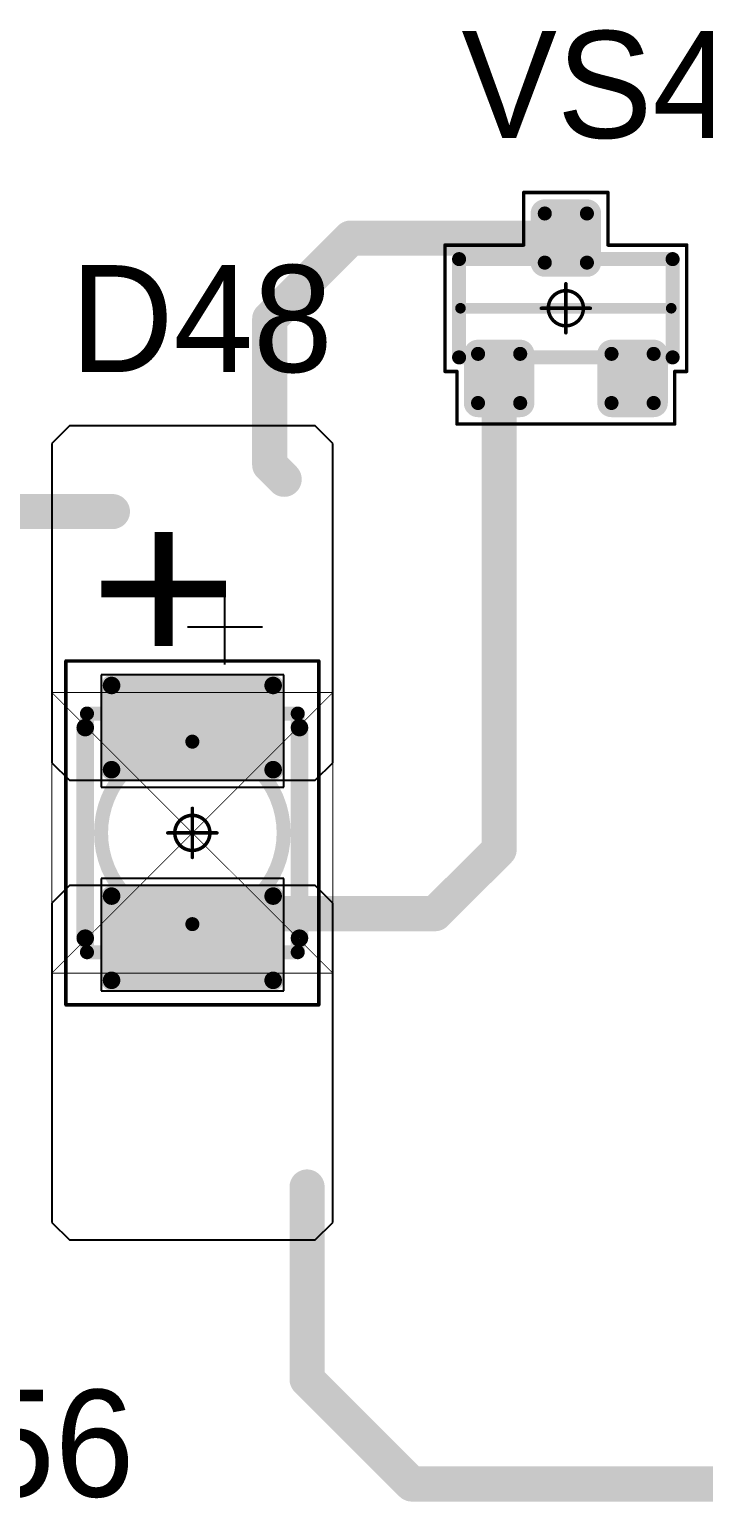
# Model space of a CAD drawing. Header units: millimetres. Extents: x 0 to 775, y 25 to 939.
# Drawn here: x 169.51 to 179.11, y 110.87 to 131.85 of the extents above; entities that cross this region are included whole.
import ezdxf

# ---------------------------------------------------------------- set-up
doc = ezdxf.new("R2010")
doc.units = ezdxf.units.MM
for name, color, linetype in [('Mechanical13', 56, 'Continuous'), ('Mechanical15', 56, 'Continuous'), ('Mechanical9', 56, 'Continuous'), ('TopLayer', 1, 'Continuous'), ('TopOverlay', 2, 'Continuous'), ('TopPaste', 8, 'Continuous'), ('TopSolder', 216, 'Continuous')]:
    doc.layers.add(name, color=color, linetype=linetype)

# ---------------------------------------------------------------- blocks, each defined once
blk = doc.blocks.new('SOT23_21')
at = {"layer": 'Mechanical13', "const_width": 0.2}
for points in [[(-0.7, 1.52), (0.7, 1.52)], [(-0.7, 1.52), (-0.7, -1.52)], [(0.7, 1.52), (0.7, -1.52)], [(-0.7, -1.52), (0.7, -1.52)]]:
    blk.add_lwpolyline(points, dxfattribs=at)
at = {"layer": 'Mechanical13', "const_width": 0.1}
for points in [[(-0.75, 1.52, 1), (-0.65, 1.52, 1)], [(-0.75, 1.52, 1), (-0.65, 1.52, 1)], [(0.65, 1.52, 1), (0.75, 1.52, 1)], [(0.65, 1.52, 1), (0.75, 1.52, 1)], [(-0.75, -1.52, 1), (-0.65, -1.52, 1)], [(-0.75, -1.52, 1), (-0.65, -1.52, 1)], [(0.65, -1.52, 1), (0.75, -1.52, 1)], [(0.65, -1.52, 1), (0.75, -1.52, 1)]]:
    blk.add_lwpolyline(points, format="xyb", close=True, dxfattribs=at)
at = {"layer": 'Mechanical15', "const_width": 0.05}
for points in [[(-0.9, 1.72), (-0.9, 1.55)], [(-0.9, 1.72), (0.9, 1.72)], [(0.9, 1.72), (0.9, 0.6)], [(-1.65, 1.55), (-1.65, -1.55)], [(-1.65, 1.55), (-0.9, 1.55)], [(0.9, 0.6), (1.65, 0.6)], [(1.65, 0.6), (1.65, -0.6)], [(0, 0.35), (0, -0.35)], [(-0.35, 0), (0.35, 0)], [(0.9, -0.6), (1.65, -0.6)], [(0.9, -0.6), (0.9, -1.72)], [(-1.65, -1.55), (-0.9, -1.55)], [(-0.9, -1.55), (-0.9, -1.72)], [(-0.9, -1.72), (0.9, -1.72)]]:
    blk.add_lwpolyline(points, dxfattribs=at)
at = {"layer": 'Mechanical15'}
for points, const_width in [([(-0.913, 1.72, 1), (-0.888, 1.72, 1)], 0.025), ([(-0.913, 1.72, 1), (-0.888, 1.72, 1)], 0.025), ([(0.888, 1.72, 1), (0.913, 1.72, 1)], 0.025), ([(0.888, 1.72, 1), (0.913, 1.72, 1)], 0.025), ([(-1.662, 1.55, 1), (-1.637, 1.55, 1)], 0.025), ([(-1.662, 1.55, 1), (-1.637, 1.55, 1)], 0.025), ([(-0.913, 1.55, 1), (-0.888, 1.55, 1)], 0.025), ([(-0.913, 1.55, 1), (-0.888, 1.55, 1)], 0.025), ([(0.888, 0.6, 1), (0.913, 0.6, 1)], 0.025), ([(0.888, 0.6, 1), (0.913, 0.6, 1)], 0.025), ([(1.637, 0.6, 1), (1.662, 0.6, 1)], 0.025), ([(1.637, 0.6, 1), (1.662, 0.6, 1)], 0.025), ([(0.25, 0, 1), (-0.25, 0, 1)], 0.05), ([(-0.012, 0.35, 1), (0.012, 0.35, 1)], 0.025), ([(-0.362, 0, 1), (-0.337, 0, 1)], 0.025), ([(-0.262, 0, 1), (-0.238, 0, 1)], 0.025), ([(0.238, 0, 1), (0.262, 0, 1)], 0.025), ([(0.337, 0, 1), (0.362, 0, 1)], 0.025), ([(-0.012, -0.35, 1), (0.012, -0.35, 1)], 0.025), ([(0.888, -0.6, 1), (0.913, -0.6, 1)], 0.025), ([(0.888, -0.6, 1), (0.913, -0.6, 1)], 0.025), ([(1.637, -0.6, 1), (1.662, -0.6, 1)], 0.025), ([(1.637, -0.6, 1), (1.662, -0.6, 1)], 0.025), ([(-1.662, -1.55, 1), (-1.637, -1.55, 1)], 0.025), ([(-1.662, -1.55, 1), (-1.637, -1.55, 1)], 0.025), ([(-0.913, -1.55, 1), (-0.888, -1.55, 1)], 0.025), ([(-0.913, -1.55, 1), (-0.888, -1.55, 1)], 0.025), ([(-0.913, -1.72, 1), (-0.888, -1.72, 1)], 0.025), ([(-0.913, -1.72, 1), (-0.888, -1.72, 1)], 0.025), ([(0.888, -1.72, 1), (0.913, -1.72, 1)], 0.025), ([(0.888, -1.72, 1), (0.913, -1.72, 1)], 0.025)]:
    blk.add_lwpolyline(points, format="xyb", close=True, dxfattribs=dict(at, const_width=const_width))
at = {"layer": 'TopLayer', "const_width": 0.1}
for points in [[(-1.4, 1.25, 1), (-1.3, 1.25, 1)], [(-0.7, 1.25, 1), (-0.6, 1.25, 1)], [(-1.4, 0.65, 1), (-1.3, 0.65, 1)], [(-0.7, 0.65, 1), (-0.6, 0.65, 1)], [(0.6, 0.3, 1), (0.7, 0.3, 1)], [(1.3, 0.3, 1), (1.4, 0.3, 1)], [(0.6, -0.3, 1), (0.7, -0.3, 1)], [(1.3, -0.3, 1), (1.4, -0.3, 1)], [(-1.4, -0.65, 1), (-1.3, -0.65, 1)], [(-0.7, -0.65, 1), (-0.6, -0.65, 1)], [(-1.4, -1.25, 1), (-1.3, -1.25, 1)], [(-0.7, -1.25, 1), (-0.6, -1.25, 1)]]:
    blk.add_lwpolyline(points, format="xyb", close=True, dxfattribs=at)
at = {"layer": 'TopLayer'}
for points in [[(-1.35, 1.35), (-1.35, 0.55), (-0.65, 1.35), (-0.65, 0.55)], [(-1.45, 1.25), (-1.45, 0.65), (-0.55, 1.25), (-0.55, 0.65)], [(0.55, 0.3), (0.55, -0.3), (1.45, 0.3), (1.45, -0.3)], [(0.65, 0.4), (0.65, -0.4), (1.35, 0.4), (1.35, -0.4)], [(-1.35, -0.55), (-1.35, -1.35), (-0.65, -0.55), (-0.65, -1.35)], [(-1.45, -0.65), (-1.45, -1.25), (-0.55, -0.65), (-0.55, -1.25)]]:
    blk.add_solid(points, dxfattribs=at)
at = {"layer": 'TopOverlay', "const_width": 0.15}
blk.add_lwpolyline([(0, 1.5), (0, -1.5)], dxfattribs=at)
at = {"layer": 'TopOverlay', "const_width": 0.075}
for points in [[(-0.038, 1.5, 1), (0.038, 1.5, 1)], [(-0.038, -1.5, 1), (0.038, -1.5, 1)]]:
    blk.add_lwpolyline(points, format="xyb", close=True, dxfattribs=at)
at = {"layer": 'TopPaste', "const_width": 0.075}
for points in [[(-1.387, 1.25, 1), (-1.313, 1.25, 1)], [(-0.687, 1.25, 1), (-0.613, 1.25, 1)], [(-1.387, 0.65, 1), (-1.313, 0.65, 1)], [(-0.687, 0.65, 1), (-0.613, 0.65, 1)], [(0.613, 0.3, 1), (0.687, 0.3, 1)], [(1.313, 0.3, 1), (1.387, 0.3, 1)], [(0.613, -0.3, 1), (0.687, -0.3, 1)], [(1.313, -0.3, 1), (1.387, -0.3, 1)], [(-1.387, -0.65, 1), (-1.313, -0.65, 1)], [(-0.687, -0.65, 1), (-0.613, -0.65, 1)], [(-1.387, -1.25, 1), (-1.313, -1.25, 1)], [(-0.687, -1.25, 1), (-0.613, -1.25, 1)]]:
    blk.add_lwpolyline(points, format="xyb", close=True, dxfattribs=at)
at = {"layer": 'TopPaste'}
for points in [[(-1.35, 1.325), (-1.35, 0.575), (-0.65, 1.325), (-0.65, 0.575)], [(-1.425, 1.25), (-1.425, 0.65), (-0.575, 1.25), (-0.575, 0.65)], [(0.575, 0.3), (0.575, -0.3), (1.425, 0.3), (1.425, -0.3)], [(0.65, 0.375), (0.65, -0.375), (1.35, 0.375), (1.35, -0.375)], [(-1.35, -0.575), (-1.35, -1.325), (-0.65, -0.575), (-0.65, -1.325)], [(-1.425, -0.65), (-1.425, -1.25), (-0.575, -0.65), (-0.575, -1.25)]]:
    blk.add_solid(points, dxfattribs=at)
at = {"layer": 'TopSolder', "const_width": 0.202}
for points in [[(-1.451, 1.25, 1), (-1.249, 1.25, 1)], [(-0.751, 1.25, 1), (-0.549, 1.25, 1)], [(-1.451, 0.65, 1), (-1.249, 0.65, 1)], [(-0.751, 0.65, 1), (-0.549, 0.65, 1)], [(0.549, 0.3, 1), (0.751, 0.3, 1)], [(1.249, 0.3, 1), (1.451, 0.3, 1)], [(0.549, -0.3, 1), (0.751, -0.3, 1)], [(1.249, -0.3, 1), (1.451, -0.3, 1)], [(-1.451, -0.65, 1), (-1.249, -0.65, 1)], [(-0.751, -0.65, 1), (-0.549, -0.65, 1)], [(-1.451, -1.25, 1), (-1.249, -1.25, 1)], [(-0.751, -1.25, 1), (-0.549, -1.25, 1)]]:
    blk.add_lwpolyline(points, format="xyb", close=True, dxfattribs=at)
at = {"layer": 'TopSolder'}
for points in [[(-1.35, 1.452), (-1.35, 0.448), (-0.65, 1.452), (-0.65, 0.448)], [(-1.552, 1.25), (-1.552, 0.65), (-0.448, 1.25), (-0.448, 0.65)], [(0.65, 0.502), (0.65, -0.502), (1.35, 0.502), (1.35, -0.502)], [(0.448, 0.3), (0.448, -0.3), (1.552, 0.3), (1.552, -0.3)], [(-1.35, -0.448), (-1.35, -1.452), (-0.65, -0.448), (-0.65, -1.452)], [(-1.552, -0.65), (-1.552, -1.25), (-0.448, -0.65), (-0.448, -1.25)]]:
    blk.add_solid(points, dxfattribs=at)
blk = doc.blocks.new('T66G_114')
at = {"layer": 'Mechanical13'}
for p, q in [((2.936, 0.071), (2.936, -1)), ((2.4, -0.464), (3.471, -0.464))]:
    blk.add_line(p, q, dxfattribs=at)
at = {"layer": 'Mechanical13', "const_width": 0.2}
for points in [[(-1.7, 1.5), (-1.7, -1.5)], [(-1.7, 1.5), (1.7, 1.5)], [(1.7, 1.5), (1.7, -1.5)], [(-1.7, -1.5), (1.7, -1.5)]]:
    blk.add_lwpolyline(points, dxfattribs=at)
at = {"layer": 'Mechanical13'}
for points, const_width in [([(-1.75, 1.5, 1), (-1.65, 1.5, 1)], 0.1), ([(-1.75, 1.5, 1), (-1.65, 1.5, 1)], 0.1), ([(1.65, 1.5, 1), (1.75, 1.5, 1)], 0.1), ([(1.65, 1.5, 1), (1.75, 1.5, 1)], 0.1), ([(1.3, 0, 1), (-1.3, 0, 1)], 0.2), ([(-1.35, 0, 1), (-1.25, 0, 1)], 0.1), ([(1.25, 0, 1), (1.35, 0, 1)], 0.1), ([(-1.75, -1.5, 1), (-1.65, -1.5, 1)], 0.1), ([(-1.75, -1.5, 1), (-1.65, -1.5, 1)], 0.1), ([(1.65, -1.5, 1), (1.75, -1.5, 1)], 0.1), ([(1.65, -1.5, 1), (1.75, -1.5, 1)], 0.1)]:
    blk.add_lwpolyline(points, format="xyb", close=True, dxfattribs=dict(at, const_width=const_width))
at = {"layer": 'Mechanical15', "const_width": 0.05}
for points in [[(-2.45, 1.8), (2.45, 1.8)], [(-2.45, 1.8), (-2.45, -1.8)], [(2.45, 1.8), (2.45, -1.8)], [(0, 0.35), (0, -0.35)], [(-0.35, 0), (0.35, 0)], [(-2.45, -1.8), (2.45, -1.8)]]:
    blk.add_lwpolyline(points, dxfattribs=at)
at = {"layer": 'Mechanical15'}
for points, const_width in [([(-2.462, 1.8, 1), (-2.438, 1.8, 1)], 0.025), ([(-2.462, 1.8, 1), (-2.438, 1.8, 1)], 0.025), ([(2.438, 1.8, 1), (2.462, 1.8, 1)], 0.025), ([(2.438, 1.8, 1), (2.462, 1.8, 1)], 0.025), ([(0.25, 0, 1), (-0.25, 0, 1)], 0.05), ([(-0.012, 0.35, 1), (0.012, 0.35, 1)], 0.025), ([(-0.362, 0, 1), (-0.337, 0, 1)], 0.025), ([(-0.262, 0, 1), (-0.238, 0, 1)], 0.025), ([(0.238, 0, 1), (0.262, 0, 1)], 0.025), ([(0.337, 0, 1), (0.362, 0, 1)], 0.025), ([(-0.012, -0.35, 1), (0.012, -0.35, 1)], 0.025), ([(-2.462, -1.8, 1), (-2.438, -1.8, 1)], 0.025), ([(-2.462, -1.8, 1), (-2.438, -1.8, 1)], 0.025), ([(2.438, -1.8, 1), (2.462, -1.8, 1)], 0.025), ([(2.438, -1.8, 1), (2.462, -1.8, 1)], 0.025)]:
    blk.add_lwpolyline(points, format="xyb", close=True, dxfattribs=dict(at, const_width=const_width))
at = {"layer": 'TopLayer'}
for p, q in [((-5.55, 2), (-5.8, 1.75)), ((-1, 2), (-5.55, 2)), ((-0.75, 1.75), (-1, 2)), ((1, 2), (0.75, 1.75)), ((5.55, 2), (1, 2)), ((5.8, 1.75), (5.55, 2)), ((-5.8, 1.75), (-5.8, -1.75)), ((-0.75, -1.75), (-0.75, 1.75)), ((0.75, 1.75), (0.75, -1.75)), ((5.8, -1.75), (5.8, 1.75)), ((-5.8, -1.75), (-5.55, -2)), ((-1, -2), (-0.75, -1.75)), ((0.75, -1.75), (1, -2)), ((5.55, -2), (5.8, -1.75)), ((-5.55, -2), (-1, -2)), ((1, -2), (5.55, -2))]:
    blk.add_line(p, q, dxfattribs=at)
at = {"layer": 'TopLayer', "const_width": 0.15}
for points in [[(-2.175, 1.15, 1), (-2.025, 1.15, 1)], [(-0.975, 1.15, 1), (-0.825, 1.15, 1)], [(0.825, 1.15, 1), (0.975, 1.15, 1)], [(2.025, 1.15, 1), (2.175, 1.15, 1)], [(-2.175, -1.15, 1), (-2.025, -1.15, 1)], [(-0.975, -1.15, 1), (-0.825, -1.15, 1)], [(0.825, -1.15, 1), (0.975, -1.15, 1)], [(2.025, -1.15, 1), (2.175, -1.15, 1)]]:
    blk.add_lwpolyline(points, format="xyb", close=True, dxfattribs=at)
at = {"layer": 'TopLayer'}
for points in [[(-0.9, 1.3), (-2.1, 1.3), (-0.9, -1.3), (-2.1, -1.3)], [(2.1, 1.3), (0.9, 1.3), (2.1, -1.3), (0.9, -1.3)], [(-0.75, 1.15), (-2.25, 1.15), (-0.75, -1.15), (-2.25, -1.15)], [(2.25, 1.15), (0.75, 1.15), (2.25, -1.15), (0.75, -1.15)]]:
    blk.add_solid(points, dxfattribs=at)
at = {"layer": 'TopOverlay', "const_width": 0.25}
for points in [[(-1.5, 1.525), (1.5, 1.525)], [(-1.5, -1.525), (1.5, -1.525)]]:
    blk.add_lwpolyline(points, dxfattribs=at)
at = {"layer": 'TopOverlay', "const_width": 0.125}
for points in [[(-1.562, 1.525, 1), (-1.438, 1.525, 1)], [(1.438, 1.525, 1), (1.562, 1.525, 1)], [(-1.562, -1.525, 1), (-1.438, -1.525, 1)], [(1.438, -1.525, 1), (1.562, -1.525, 1)]]:
    blk.add_lwpolyline(points, format="xyb", close=True, dxfattribs=at)
at = {"layer": 'TopPaste', "const_width": 0.125}
for points in [[(-2.163, 1.15, 1), (-2.038, 1.15, 1)], [(-0.963, 1.15, 1), (-0.838, 1.15, 1)], [(0.838, 1.15, 1), (0.963, 1.15, 1)], [(2.038, 1.15, 1), (2.163, 1.15, 1)], [(-2.163, -1.15, 1), (-2.038, -1.15, 1)], [(-0.963, -1.15, 1), (-0.838, -1.15, 1)], [(0.838, -1.15, 1), (0.963, -1.15, 1)], [(2.038, -1.15, 1), (2.163, -1.15, 1)]]:
    blk.add_lwpolyline(points, format="xyb", close=True, dxfattribs=at)
at = {"layer": 'TopPaste'}
for points in [[(-0.9, 1.275), (-2.1, 1.275), (-0.9, -1.275), (-2.1, -1.275)], [(2.1, 1.275), (0.9, 1.275), (2.1, -1.275), (0.9, -1.275)], [(-0.775, 1.15), (-2.225, 1.15), (-0.775, -1.15), (-2.225, -1.15)], [(2.225, 1.15), (0.775, 1.15), (2.225, -1.15), (0.775, -1.15)]]:
    blk.add_solid(points, dxfattribs=at)
at = {"layer": 'TopSolder'}
for p, q in [((-2.25, 1.3), (-2.25, -1.3)), ((-0.65, 1.3), (-2.25, 1.3)), ((-0.65, -1.3), (-0.65, 1.3)), ((0.65, 1.3), (0.65, -1.3)), ((2.25, 1.3), (0.65, 1.3)), ((2.25, -1.3), (2.25, 1.3)), ((-2.25, -1.3), (-0.65, -1.3)), ((0.65, -1.3), (2.25, -1.3))]:
    blk.add_line(p, q, dxfattribs=at)
at = {"layer": 'TopOverlay'}
blk.add_text('+', height=2.5, dxfattribs=at).set_placement((2.5, -0.8))

msp = doc.modelspace()

# ---------------------------------------------------------------- linework, layer by layer
at = {"layer": 'Mechanical9'}
for points, const_width in [([(169.833, 122.4), (173.833, 122.4)], 0.0127), ([(169.833, 118.4), (169.833, 122.4)], 0.0127), ([(169.833, 118.4), (173.833, 122.4)], 0.01), ([(169.833, 122.4), (173.833, 118.4)], 0.01), ([(173.833, 118.4), (173.833, 122.4)], 0.0127), ([(169.833, 118.4), (173.833, 118.4)], 0.0127)]:
    msp.add_lwpolyline(points, dxfattribs=dict(at, const_width=const_width))
for points, const_width in [([(169.83, 122.4, 1), (169.836, 122.4, 1)], 0.00635), ([(169.83, 122.4, 1), (169.836, 122.4, 1)], 0.00635), ([(169.83, 122.4, 1), (169.835, 122.4, 1)], 0.005), ([(173.83, 122.4, 1), (173.836, 122.4, 1)], 0.00635), ([(173.83, 122.4, 1), (173.836, 122.4, 1)], 0.00635), ([(173.83, 122.4, 1), (173.835, 122.4, 1)], 0.005), ([(169.83, 118.4, 1), (169.836, 118.4, 1)], 0.00635), ([(169.83, 118.4, 1), (169.836, 118.4, 1)], 0.00635), ([(169.83, 118.4, 1), (169.835, 118.4, 1)], 0.005), ([(173.83, 118.4, 1), (173.836, 118.4, 1)], 0.00635), ([(173.83, 118.4, 1), (173.836, 118.4, 1)], 0.00635), ([(173.83, 118.4, 1), (173.835, 118.4, 1)], 0.005)]:
    msp.add_lwpolyline(points, format="xyb", close=True, dxfattribs=dict(at, const_width=const_width))
at = {"layer": 'TopLayer', "const_width": 0.5}
for points in [[(172.934, 127.724), (174.085, 128.875)], [(174.085, 128.875), (177.15, 128.875)], [(172.934, 125.644), (172.934, 127.724)], [(176.2, 120.16), (176.2, 126.875)], [(172.934, 125.644), (173.14, 125.438)], [(168.56, 124.978), (170.695, 124.978)], [(175.289, 119.249), (176.2, 120.16)], [(172.848, 119.249), (175.289, 119.249)], [(173.466, 112.614), (173.466, 115.355)], [(173.466, 112.614), (174.957, 111.123)], [(174.957, 111.123), (180.45, 111.123)]]:
    msp.add_lwpolyline(points, dxfattribs=at)
at = {"layer": 'TopLayer', "const_width": 0.25}
for points in [[(173.96, 128.875, 1), (174.21, 128.875, 1)], [(173.96, 128.875, 1), (174.21, 128.875, 1)], [(177.025, 128.875, 1), (177.275, 128.875, 1)], [(172.809, 127.724, 1), (173.059, 127.724, 1)], [(172.809, 127.724, 1), (173.059, 127.724, 1)], [(176.075, 126.875, 1), (176.325, 126.875, 1)], [(172.809, 125.644, 1), (173.059, 125.644, 1)], [(172.809, 125.644, 1), (173.059, 125.644, 1)], [(173.015, 125.438, 1), (173.265, 125.438, 1)], [(170.57, 124.978, 1), (170.82, 124.978, 1)], [(176.075, 120.16, 1), (176.325, 120.16, 1)], [(176.075, 120.16, 1), (176.325, 120.16, 1)], [(172.723, 119.249, 1), (172.973, 119.249, 1)], [(175.164, 119.249, 1), (175.414, 119.249, 1)], [(175.164, 119.249, 1), (175.414, 119.249, 1)], [(173.341, 115.355, 1), (173.591, 115.355, 1)], [(173.341, 112.614, 1), (173.591, 112.614, 1)], [(173.341, 112.614, 1), (173.591, 112.614, 1)], [(174.832, 111.123, 1), (175.082, 111.123, 1)], [(174.832, 111.123, 1), (175.082, 111.123, 1)]]:
    msp.add_lwpolyline(points, format="xyb", close=True, dxfattribs=at)

# ---------------------------------------------------------------- block references
at = {"rotation": 90}
for name, p in [('SOT23_21', (177.15, 127.875)), ('T66G_114', (171.833, 120.4))]:
    msp.add_blockref(name, p, dxfattribs=at)

# ---------------------------------------------------------------- texts
at = {"layer": 'TopOverlay'}
for s, p in [('VS48', (175.664, 130.301)), ('D48', (170.093, 126.966)), ('VS56', (166.023, 110.942))]:
    msp.add_text(s, height=1.524, dxfattribs=at).set_placement(p)

doc.saveas('drawing.dxf')
